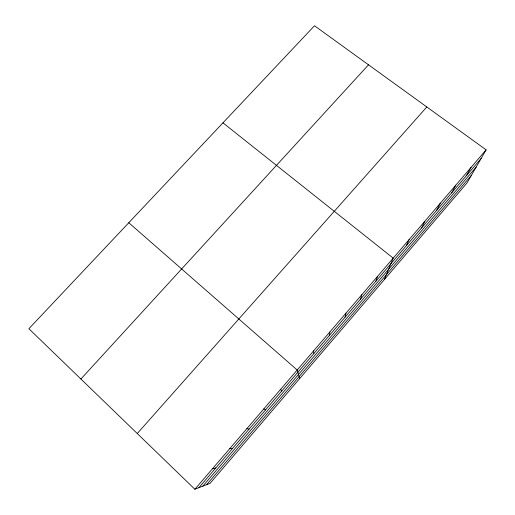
<?xml version="1.0" encoding="UTF-8"?>
<svg xmlns="http://www.w3.org/2000/svg" width="515" height="515" viewBox="0 0 515 515"><rect width="100%" height="100%" fill="white"/><g stroke="black" fill="none" stroke-linecap="round" stroke-linejoin="round"><path stroke-width="0.77" d="M329.491 335.336L329.87 331.937M345.076 317.156L345.951 313.197M360.5 299.164L361.865 294.651M375.776 281.351L377.611 276.298M384.351 279.587L393.196 258.131L222.963 122.847M406.322 245.726L409.09 239.61M421.585 227.92L424.817 221.283M436.701 210.294L440.383 203.142M451.661 192.842L455.781 185.194M466.468 175.57L471.025 167.427M486.115 149.846L466.912 183.07L210.114 483.295L194.882 489.25L28.885 328.718L314.498 25.75L486.115 149.846L194.882 489.25M206.644 484.647L471.328 175.435M198.867 487.692L481.132 158.466M202.826 486.141L476.15 167.085M137.26 433.527L426.8 106.959M80.894 379.014L368.515 64.813M212.399 468.837L215.798 467.942M229.729 448.642L232.548 448.404M246.865 428.667L249.125 429.072M263.822 408.91L265.534 409.934M128.789 222.744L297.194 370.015L299.672 378.596M280.598 389.359L281.769 390.994M313.616 350.876L313.744 353.702"/></g></svg>
